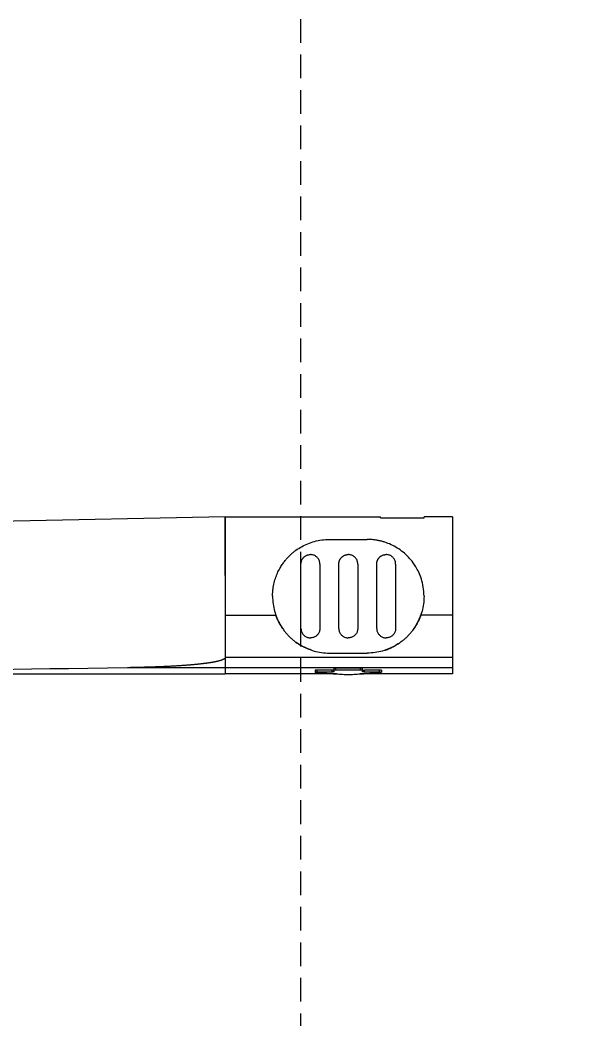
# Model space of a CAD drawing. Header units: inches. Extents: x 0 to 77285, y -118 to 40065.
# Drawn here: x 29459.8 to 29489.4, y 23270.9 to 23323.6 of the extents above; entities that cross this region are included whole.
import ezdxf

# ---------------------------------------------------------------- set-up
doc = ezdxf.new("R2010")
doc.units = ezdxf.units.IN
doc.header["$LTSCALE"] = 5
doc.header["$MEASUREMENT"] = 0
doc.linetypes.add('HIDDEN', pattern=[0.375, 0.25, -0.125])
doc.linetypes.add('PHANTOM', pattern=[2.5, 1.25, -0.25, 0.25, -0.25, 0.25, -0.25])
doc.layers.add('33', color=3, linetype='PHANTOM', lineweight=9)
doc.layers.add('55', color=5, linetype='Continuous')
doc.layers.add('77', color=40, linetype='HIDDEN')

# ---------------------------------------------------------------- blocks, each defined once
blk = doc.blocks.new('A$C9b97bfdd')
for p, q in [((-80.504, -4.361), (-80.504, 3.939)), ((-76.654, 3.839), (-75.854, 3.839)), ((-76.654, 3.839), (-76.654, 3.738)), ((-75.854, 3.839), (-75.854, 3.738)), ((-75.754, 3.825), (-75.754, 3.652)), ((-75.654, 3.737), (-74.354, 3.737)), ((-75.654, 3.737), (-75.654, 3.636)), ((-74.354, 3.737), (-74.354, 3.636)), ((-74.254, 3.825), (-74.254, 3.652)), ((-74.154, 3.839), (-73.354, 3.839)), ((-74.154, 3.839), (-74.154, 3.738)), ((-73.354, 3.839), (-73.354, 3.738)), ((-68.504, 0.839), (-68.504, 3.942)), ((-47.004, 3.942), (-68.504, 3.942)), ((-68.504, 3.609), (-80.504, 3.609)), ((-68.504, 3.612), (-63.336, 3.612)), ((-68.504, 3.064), (-80.504, 3.064)), ((-74.004, 2.839), (-76.004, 2.839)), ((-77.295, 2.547), (-77.296, 2.547)), ((-72.712, 2.547), (-72.713, 2.547)), ((-77.504, -1.861), (-77.504, 1.539)), ((-76.504, 1.539), (-76.504, -1.861)), ((-75.504, -1.861), (-75.504, 1.539)), ((-74.504, 1.539), (-74.504, -1.861)), ((-73.504, -1.861), (-73.504, 1.539)), ((-72.504, 1.539), (-72.504, -1.861)), ((-80.504, 0.839), (-78.833, 0.839)), ((-78.833, 0.839), (-78.833, 0.839)), ((-71.176, 0.839), (-71.176, 0.839)), ((-68.504, 0.839), (-71.176, 0.839)), ((-68.504, -4.361), (-68.504, 0.839)), ((-68.504, -1.262), (-68.504, -4.361)), ((-74.004, -3.161), (-76.004, -3.161)), ((-68.504, -4.361), (-47.004, -3.898)), ((-80.504, -4.361), (-79.004, -4.361)), ((-79.004, -4.293), (-79.004, -4.361)), ((-76.704, -4.293), (-76.704, -4.361)), ((-68.504, -4.361), (-76.704, -4.361))]:
    blk.add_line(p, q)
for points in [[(-80.504, 3.939), (-80.26, 3.939), (-80.017, 3.939), (-79.773, 3.939), (-79.529, 3.939), (-79.285, 3.939), (-79.041, 3.939), (-78.798, 3.939), (-78.554, 3.939), (-78.31, 3.939), (-78.066, 3.939), (-77.823, 3.939), (-77.579, 3.939), (-77.335, 3.939), (-77.091, 3.939), (-76.848, 3.939), (-76.604, 3.939), (-76.36, 3.939), (-76.116, 3.939), (-75.872, 3.939), (-75.629, 3.939)], [(-76.71, 3.862), (-76.713, 3.861), (-76.716, 3.861), (-76.719, 3.861), (-76.722, 3.86), (-76.725, 3.86), (-76.728, 3.86), (-76.731, 3.859), (-76.734, 3.859), (-76.737, 3.858), (-76.74, 3.858), (-76.742, 3.857), (-76.745, 3.857), (-76.747, 3.856), (-76.749, 3.855), (-76.75, 3.855), (-76.752, 3.854), (-76.753, 3.854), (-76.754, 3.853), (-76.754, 3.852), (-76.754, 3.851)], [(-76.75, 3.848), (-76.75, 3.848), (-76.751, 3.848), (-76.751, 3.848), (-76.751, 3.848), (-76.752, 3.849), (-76.752, 3.849), (-76.752, 3.849), (-76.753, 3.849), (-76.753, 3.849), (-76.753, 3.85), (-76.753, 3.85), (-76.754, 3.85), (-76.754, 3.85), (-76.754, 3.85), (-76.754, 3.85), (-76.754, 3.851), (-76.754, 3.851), (-76.754, 3.851), (-76.754, 3.851), (-76.754, 3.851)], [(-76.754, 3.751), (-76.754, 3.756), (-76.754, 3.761), (-76.754, 3.766), (-76.754, 3.771), (-76.754, 3.776), (-76.754, 3.781), (-76.754, 3.786), (-76.754, 3.791), (-76.754, 3.796), (-76.754, 3.801), (-76.754, 3.806), (-76.754, 3.811), (-76.754, 3.816), (-76.754, 3.821), (-76.754, 3.826), (-76.754, 3.831), (-76.754, 3.836), (-76.754, 3.841), (-76.754, 3.846), (-76.754, 3.851)], [(-76.75, 3.747), (-76.75, 3.748), (-76.751, 3.748), (-76.751, 3.748), (-76.751, 3.748), (-76.752, 3.748), (-76.752, 3.748), (-76.752, 3.748), (-76.752, 3.749), (-76.753, 3.749), (-76.753, 3.749), (-76.753, 3.749), (-76.753, 3.749), (-76.753, 3.749), (-76.754, 3.75), (-76.754, 3.75), (-76.754, 3.75), (-76.754, 3.75), (-76.754, 3.75), (-76.754, 3.75), (-76.754, 3.751), (-76.754, 3.751), (-76.754, 3.751), (-76.754, 3.751), (-76.754, 3.751), (-76.754, 3.751), (-76.754, 3.751), (-76.754, 3.751), (-76.754, 3.751), (-76.754, 3.751), (-76.754, 3.751), (-76.754, 3.751), (-76.754, 3.751), (-76.754, 3.751), (-76.754, 3.751), (-76.754, 3.751), (-76.754, 3.751), (-76.754, 3.751), (-76.754, 3.751), (-76.754, 3.751), (-76.754, 3.751)], [(-76.75, 3.848), (-76.748, 3.847), (-76.746, 3.846), (-76.743, 3.846), (-76.74, 3.845), (-76.737, 3.844), (-76.733, 3.844), (-76.729, 3.843), (-76.725, 3.842), (-76.72, 3.842), (-76.715, 3.841), (-76.71, 3.841), (-76.705, 3.84), (-76.699, 3.84), (-76.693, 3.84), (-76.687, 3.839), (-76.681, 3.839), (-76.675, 3.839), (-76.668, 3.839), (-76.661, 3.839), (-76.654, 3.839)], [(-76.75, 3.747), (-76.749, 3.747), (-76.748, 3.747), (-76.747, 3.746), (-76.746, 3.746), (-76.745, 3.746), (-76.744, 3.745), (-76.743, 3.745), (-76.741, 3.745), (-76.74, 3.745), (-76.739, 3.744), (-76.737, 3.744), (-76.736, 3.744), (-76.734, 3.743), (-76.732, 3.743), (-76.731, 3.743), (-76.729, 3.743), (-76.727, 3.742), (-76.725, 3.742), (-76.723, 3.742), (-76.721, 3.742), (-76.72, 3.741), (-76.718, 3.741), (-76.716, 3.741), (-76.714, 3.741), (-76.712, 3.741), (-76.71, 3.74), (-76.708, 3.74), (-76.706, 3.74), (-76.704, 3.74), (-76.702, 3.74), (-76.7, 3.74), (-76.698, 3.74), (-76.696, 3.739), (-76.694, 3.739), (-76.691, 3.739), (-76.689, 3.739), (-76.687, 3.739), (-76.685, 3.739), (-76.682, 3.739), (-76.68, 3.739), (-76.679, 3.739), (-76.678, 3.739), (-76.676, 3.739), (-76.675, 3.738), (-76.674, 3.738), (-76.672, 3.738), (-76.671, 3.738), (-76.67, 3.738), (-76.669, 3.738), (-76.667, 3.738), (-76.666, 3.738), (-76.665, 3.738), (-76.663, 3.738), (-76.662, 3.738), (-76.661, 3.738), (-76.659, 3.738), (-76.658, 3.738), (-76.657, 3.738), (-76.655, 3.738), (-76.654, 3.738)], [(-75.06, 3.97), (-75.142, 3.966), (-75.225, 3.962), (-75.308, 3.957), (-75.39, 3.953), (-75.473, 3.948), (-75.555, 3.943), (-75.638, 3.938), (-75.72, 3.933), (-75.803, 3.928), (-75.886, 3.922), (-75.968, 3.917), (-76.051, 3.911), (-76.133, 3.905), (-76.215, 3.9), (-76.298, 3.894), (-76.38, 3.887), (-76.463, 3.881), (-76.545, 3.875), (-76.627, 3.868), (-76.71, 3.862)], [(-76.654, 3.738), (-76.614, 3.738), (-76.574, 3.738), (-76.534, 3.738), (-76.494, 3.738), (-76.454, 3.738), (-76.414, 3.738), (-76.374, 3.738), (-76.334, 3.738), (-76.294, 3.738), (-76.254, 3.738), (-76.214, 3.738), (-76.174, 3.738), (-76.134, 3.738), (-76.094, 3.738), (-76.054, 3.738), (-76.014, 3.738), (-75.974, 3.738), (-75.934, 3.738), (-75.894, 3.738), (-75.854, 3.738)], [(-75.854, 3.839), (-75.846, 3.839), (-75.838, 3.838), (-75.83, 3.838), (-75.822, 3.838), (-75.815, 3.838), (-75.808, 3.837), (-75.801, 3.837), (-75.795, 3.836), (-75.789, 3.835), (-75.783, 3.835), (-75.778, 3.834), (-75.773, 3.833), (-75.769, 3.832), (-75.765, 3.831), (-75.762, 3.831), (-75.759, 3.83), (-75.757, 3.829), (-75.755, 3.828), (-75.754, 3.827), (-75.754, 3.825)], [(-75.754, 3.725), (-75.754, 3.725), (-75.754, 3.726), (-75.754, 3.726), (-75.755, 3.726), (-75.755, 3.727), (-75.756, 3.727), (-75.756, 3.728), (-75.757, 3.728), (-75.757, 3.728), (-75.758, 3.729), (-75.759, 3.729), (-75.76, 3.729), (-75.76, 3.73), (-75.761, 3.73), (-75.762, 3.73), (-75.764, 3.731), (-75.765, 3.731), (-75.766, 3.731), (-75.767, 3.732), (-75.769, 3.732), (-75.77, 3.732), (-75.771, 3.732), (-75.773, 3.733), (-75.774, 3.733), (-75.776, 3.733), (-75.777, 3.733), (-75.779, 3.734), (-75.78, 3.734), (-75.782, 3.734), (-75.784, 3.734), (-75.785, 3.735), (-75.787, 3.735), (-75.789, 3.735), (-75.791, 3.735), (-75.793, 3.735), (-75.794, 3.736), (-75.796, 3.736), (-75.798, 3.736), (-75.8, 3.736), (-75.802, 3.736), (-75.805, 3.737), (-75.807, 3.737), (-75.809, 3.737), (-75.812, 3.737), (-75.814, 3.737), (-75.817, 3.737), (-75.819, 3.737), (-75.822, 3.738), (-75.825, 3.738), (-75.827, 3.738), (-75.83, 3.738), (-75.833, 3.738), (-75.835, 3.738), (-75.838, 3.738), (-75.841, 3.738), (-75.843, 3.738), (-75.846, 3.738), (-75.849, 3.738), (-75.851, 3.738), (-75.854, 3.738)], [(-75.754, 3.753), (-75.754, 3.752), (-75.753, 3.751), (-75.751, 3.749), (-75.749, 3.748), (-75.746, 3.747), (-75.743, 3.746), (-75.739, 3.745), (-75.735, 3.744), (-75.73, 3.743), (-75.725, 3.742), (-75.719, 3.741), (-75.713, 3.74), (-75.707, 3.74), (-75.7, 3.739), (-75.693, 3.739), (-75.686, 3.738), (-75.678, 3.738), (-75.671, 3.738), (-75.662, 3.737), (-75.654, 3.737)], [(-74.949, 3.97), (-74.953, 3.97), (-74.958, 3.971), (-74.964, 3.971), (-74.969, 3.971), (-74.975, 3.971), (-74.98, 3.971), (-74.986, 3.971), (-74.992, 3.971), (-74.998, 3.971), (-75.004, 3.972), (-75.01, 3.971), (-75.016, 3.971), (-75.022, 3.971), (-75.028, 3.971), (-75.034, 3.971), (-75.039, 3.971), (-75.045, 3.971), (-75.05, 3.971), (-75.055, 3.97), (-75.06, 3.97)], [(-73.299, 3.862), (-73.381, 3.868), (-73.463, 3.875), (-73.546, 3.881), (-73.628, 3.887), (-73.71, 3.894), (-73.793, 3.9), (-73.875, 3.905), (-73.958, 3.911), (-74.04, 3.917), (-74.123, 3.922), (-74.205, 3.928), (-74.288, 3.933), (-74.37, 3.938), (-74.453, 3.943), (-74.535, 3.948), (-74.618, 3.953), (-74.701, 3.957), (-74.783, 3.962), (-74.866, 3.966), (-74.949, 3.97)], [(-74.379, 3.939), (-74.086, 3.939), (-73.792, 3.939), (-73.498, 3.939), (-73.204, 3.939), (-72.911, 3.939), (-72.617, 3.939), (-72.323, 3.939), (-72.029, 3.939), (-71.736, 3.939), (-71.442, 3.939), (-71.148, 3.939), (-70.854, 3.939), (-70.56, 3.939), (-70.267, 3.939), (-69.973, 3.939), (-69.679, 3.939), (-69.385, 3.939), (-69.092, 3.939), (-68.798, 3.939), (-68.504, 3.939)], [(-74.354, 3.737), (-74.346, 3.737), (-74.338, 3.738), (-74.33, 3.738), (-74.323, 3.738), (-74.316, 3.739), (-74.309, 3.739), (-74.302, 3.74), (-74.295, 3.74), (-74.289, 3.741), (-74.284, 3.742), (-74.278, 3.743), (-74.274, 3.744), (-74.269, 3.745), (-74.265, 3.746), (-74.262, 3.747), (-74.259, 3.748), (-74.257, 3.749), (-74.255, 3.751), (-74.254, 3.752), (-74.254, 3.753)], [(-74.254, 3.825), (-74.254, 3.827), (-74.253, 3.828), (-74.251, 3.829), (-74.249, 3.83), (-74.246, 3.831), (-74.243, 3.832), (-74.239, 3.832), (-74.235, 3.833), (-74.23, 3.834), (-74.225, 3.835), (-74.219, 3.836), (-74.213, 3.836), (-74.206, 3.837), (-74.2, 3.837), (-74.193, 3.838), (-74.185, 3.838), (-74.178, 3.838), (-74.17, 3.838), (-74.162, 3.839), (-74.154, 3.839)], [(-74.254, 3.725), (-74.254, 3.725), (-74.254, 3.726), (-74.254, 3.726), (-74.254, 3.726), (-74.253, 3.727), (-74.253, 3.727), (-74.252, 3.728), (-74.252, 3.728), (-74.251, 3.728), (-74.25, 3.729), (-74.25, 3.729), (-74.249, 3.729), (-74.248, 3.73), (-74.247, 3.73), (-74.246, 3.73), (-74.245, 3.731), (-74.244, 3.731), (-74.242, 3.731), (-74.241, 3.732), (-74.24, 3.732), (-74.239, 3.732), (-74.237, 3.732), (-74.236, 3.733), (-74.235, 3.733), (-74.233, 3.733), (-74.232, 3.733), (-74.23, 3.734), (-74.228, 3.734), (-74.227, 3.734), (-74.225, 3.734), (-74.223, 3.735), (-74.222, 3.735), (-74.22, 3.735), (-74.218, 3.735), (-74.216, 3.735), (-74.214, 3.736), (-74.212, 3.736), (-74.21, 3.736), (-74.208, 3.736), (-74.206, 3.736), (-74.204, 3.737), (-74.202, 3.737), (-74.199, 3.737), (-74.197, 3.737), (-74.194, 3.737), (-74.192, 3.737), (-74.189, 3.737), (-74.187, 3.738), (-74.184, 3.738), (-74.181, 3.738), (-74.179, 3.738), (-74.176, 3.738), (-74.173, 3.738), (-74.17, 3.738), (-74.168, 3.738), (-74.165, 3.738), (-74.162, 3.738), (-74.16, 3.738), (-74.157, 3.738), (-74.154, 3.738)], [(-74.154, 3.738), (-74.114, 3.738), (-74.074, 3.738), (-74.034, 3.738), (-73.994, 3.738), (-73.954, 3.738), (-73.914, 3.738), (-73.874, 3.738), (-73.834, 3.738), (-73.794, 3.738), (-73.754, 3.738), (-73.714, 3.738), (-73.674, 3.738), (-73.634, 3.738), (-73.594, 3.738), (-73.554, 3.738), (-73.514, 3.738), (-73.474, 3.738), (-73.434, 3.738), (-73.394, 3.738), (-73.354, 3.738)], [(-73.354, 3.839), (-73.347, 3.839), (-73.34, 3.839), (-73.334, 3.839), (-73.327, 3.839), (-73.321, 3.839), (-73.315, 3.84), (-73.309, 3.84), (-73.304, 3.84), (-73.298, 3.841), (-73.293, 3.841), (-73.288, 3.842), (-73.284, 3.842), (-73.279, 3.843), (-73.275, 3.844), (-73.272, 3.844), (-73.268, 3.845), (-73.265, 3.846), (-73.263, 3.846), (-73.26, 3.847), (-73.258, 3.848)], [(-73.354, 3.738), (-73.351, 3.738), (-73.349, 3.738), (-73.346, 3.738), (-73.343, 3.738), (-73.341, 3.738), (-73.338, 3.738), (-73.335, 3.738), (-73.333, 3.739), (-73.33, 3.739), (-73.327, 3.739), (-73.325, 3.739), (-73.322, 3.739), (-73.32, 3.739), (-73.317, 3.739), (-73.315, 3.739), (-73.312, 3.739), (-73.31, 3.74), (-73.307, 3.74), (-73.305, 3.74), (-73.303, 3.74), (-73.301, 3.74), (-73.299, 3.74), (-73.297, 3.741), (-73.295, 3.741), (-73.293, 3.741), (-73.291, 3.741), (-73.289, 3.741), (-73.287, 3.742), (-73.286, 3.742), (-73.284, 3.742), (-73.282, 3.742), (-73.281, 3.742), (-73.279, 3.743), (-73.278, 3.743), (-73.276, 3.743), (-73.275, 3.743), (-73.273, 3.744), (-73.272, 3.744), (-73.27, 3.744), (-73.269, 3.744), (-73.268, 3.745), (-73.268, 3.745), (-73.267, 3.745), (-73.267, 3.745), (-73.266, 3.745), (-73.265, 3.745), (-73.265, 3.745), (-73.264, 3.746), (-73.264, 3.746), (-73.263, 3.746), (-73.262, 3.746), (-73.262, 3.746), (-73.261, 3.746), (-73.261, 3.746), (-73.261, 3.747), (-73.26, 3.747), (-73.26, 3.747), (-73.259, 3.747), (-73.259, 3.747), (-73.258, 3.747)], [(-73.299, 3.862), (-73.296, 3.861), (-73.292, 3.861), (-73.289, 3.861), (-73.286, 3.86), (-73.283, 3.86), (-73.28, 3.86), (-73.277, 3.859), (-73.274, 3.859), (-73.271, 3.858), (-73.269, 3.858), (-73.266, 3.857), (-73.264, 3.857), (-73.262, 3.856), (-73.26, 3.855), (-73.258, 3.855), (-73.257, 3.854), (-73.255, 3.854), (-73.255, 3.853), (-73.254, 3.852), (-73.254, 3.851)], [(-73.258, 3.848), (-73.258, 3.848), (-73.258, 3.848), (-73.257, 3.848), (-73.257, 3.848), (-73.256, 3.849), (-73.256, 3.849), (-73.256, 3.849), (-73.256, 3.849), (-73.255, 3.849), (-73.255, 3.85), (-73.255, 3.85), (-73.255, 3.85), (-73.254, 3.85), (-73.254, 3.85), (-73.254, 3.85), (-73.254, 3.851), (-73.254, 3.851), (-73.254, 3.851), (-73.254, 3.851), (-73.254, 3.851)], [(-73.258, 3.747), (-73.258, 3.748), (-73.258, 3.748), (-73.257, 3.748), (-73.257, 3.748), (-73.257, 3.748), (-73.256, 3.748), (-73.256, 3.749), (-73.256, 3.749), (-73.255, 3.749), (-73.255, 3.749), (-73.255, 3.749), (-73.255, 3.75), (-73.255, 3.75), (-73.255, 3.75), (-73.254, 3.75), (-73.254, 3.75), (-73.254, 3.751), (-73.254, 3.751), (-73.254, 3.751), (-73.254, 3.751)], [(-73.254, 3.751), (-73.254, 3.756), (-73.254, 3.761), (-73.254, 3.766), (-73.254, 3.771), (-73.254, 3.776), (-73.254, 3.781), (-73.254, 3.786), (-73.254, 3.791), (-73.254, 3.796), (-73.254, 3.801), (-73.254, 3.806), (-73.254, 3.811), (-73.254, 3.816), (-73.254, 3.821), (-73.254, 3.826), (-73.254, 3.831), (-73.254, 3.836), (-73.254, 3.841), (-73.254, 3.846), (-73.254, 3.851)], [(-63.336, 3.612), (-62.278, 3.63), (-61.243, 3.647), (-60.23, 3.663), (-59.241, 3.68), (-58.275, 3.696), (-57.334, 3.711), (-56.418, 3.726), (-55.527, 3.741), (-54.662, 3.755), (-53.823, 3.768), (-53.011, 3.781), (-52.227, 3.794), (-51.47, 3.806), (-50.743, 3.818), (-50.044, 3.829), (-49.375, 3.84), (-48.736, 3.85), (-48.127, 3.86), (-47.55, 3.869), (-47.004, 3.878)], [(-75.754, 3.652), (-75.754, 3.652), (-75.754, 3.651), (-75.754, 3.651), (-75.754, 3.65), (-75.753, 3.65), (-75.753, 3.65), (-75.752, 3.649), (-75.752, 3.649), (-75.751, 3.648), (-75.75, 3.648), (-75.75, 3.648), (-75.749, 3.647), (-75.748, 3.647), (-75.747, 3.646), (-75.746, 3.646), (-75.745, 3.646), (-75.744, 3.645), (-75.743, 3.645), (-75.741, 3.644), (-75.74, 3.644), (-75.739, 3.644), (-75.737, 3.643), (-75.736, 3.643), (-75.735, 3.643), (-75.733, 3.642), (-75.732, 3.642), (-75.73, 3.642), (-75.729, 3.642), (-75.727, 3.641), (-75.725, 3.641), (-75.724, 3.641), (-75.722, 3.64), (-75.72, 3.64), (-75.718, 3.64), (-75.716, 3.64), (-75.714, 3.64), (-75.713, 3.639), (-75.711, 3.639), (-75.709, 3.639), (-75.707, 3.639), (-75.704, 3.638), (-75.702, 3.638), (-75.699, 3.638), (-75.697, 3.638), (-75.694, 3.638), (-75.692, 3.637), (-75.689, 3.637), (-75.687, 3.637), (-75.684, 3.637), (-75.681, 3.637), (-75.679, 3.637), (-75.676, 3.637), (-75.673, 3.637), (-75.671, 3.636), (-75.668, 3.636), (-75.665, 3.636), (-75.662, 3.636), (-75.66, 3.636), (-75.657, 3.636), (-75.654, 3.636)], [(-75.654, 3.636), (-75.589, 3.636), (-75.524, 3.636), (-75.459, 3.636), (-75.394, 3.636), (-75.329, 3.636), (-75.264, 3.636), (-75.199, 3.636), (-75.134, 3.636), (-75.069, 3.636), (-75.004, 3.636), (-74.939, 3.636), (-74.874, 3.636), (-74.809, 3.636), (-74.744, 3.636), (-74.679, 3.636), (-74.614, 3.636), (-74.549, 3.636), (-74.484, 3.636), (-74.419, 3.636), (-74.354, 3.636)], [(-74.354, 3.636), (-74.351, 3.636), (-74.349, 3.636), (-74.346, 3.636), (-74.343, 3.636), (-74.341, 3.636), (-74.338, 3.636), (-74.335, 3.637), (-74.333, 3.637), (-74.33, 3.637), (-74.327, 3.637), (-74.325, 3.637), (-74.322, 3.637), (-74.319, 3.637), (-74.317, 3.637), (-74.314, 3.638), (-74.312, 3.638), (-74.309, 3.638), (-74.307, 3.638), (-74.305, 3.638), (-74.302, 3.639), (-74.3, 3.639), (-74.298, 3.639), (-74.296, 3.639), (-74.294, 3.639), (-74.293, 3.64), (-74.291, 3.64), (-74.289, 3.64), (-74.287, 3.64), (-74.285, 3.641), (-74.284, 3.641), (-74.282, 3.641), (-74.28, 3.641), (-74.279, 3.642), (-74.277, 3.642), (-74.276, 3.642), (-74.274, 3.643), (-74.273, 3.643), (-74.271, 3.643), (-74.27, 3.644), (-74.269, 3.644), (-74.267, 3.644), (-74.266, 3.645), (-74.265, 3.645), (-74.264, 3.645), (-74.263, 3.646), (-74.261, 3.646), (-74.26, 3.647), (-74.26, 3.647), (-74.259, 3.647), (-74.258, 3.648), (-74.257, 3.648), (-74.257, 3.649), (-74.256, 3.649), (-74.256, 3.65), (-74.255, 3.65), (-74.255, 3.65), (-74.254, 3.651), (-74.254, 3.651), (-74.254, 3.652), (-74.254, 3.652)], [(-68.504, 3.108), (-68.501, 3.111), (-68.499, 3.114), (-68.496, 3.117), (-68.493, 3.12), (-68.49, 3.123), (-68.486, 3.125), (-68.483, 3.128), (-68.48, 3.131), (-68.477, 3.133), (-68.473, 3.136), (-68.47, 3.138), (-68.466, 3.14), (-68.463, 3.143), (-68.46, 3.145), (-68.456, 3.147), (-68.452, 3.15), (-68.449, 3.152), (-68.445, 3.154), (-68.442, 3.156), (-68.438, 3.158), (-68.434, 3.16), (-68.43, 3.162), (-68.426, 3.164), (-68.423, 3.166), (-68.419, 3.168), (-68.415, 3.17), (-68.411, 3.172), (-68.407, 3.174), (-68.403, 3.176), (-68.399, 3.178), (-68.395, 3.18), (-68.391, 3.182), (-68.387, 3.184), (-68.383, 3.185), (-68.379, 3.187), (-68.375, 3.189), (-68.37, 3.191), (-68.366, 3.192), (-68.362, 3.194), (-68.358, 3.196), (-68.354, 3.197), (-68.35, 3.199), (-68.346, 3.2), (-68.342, 3.202), (-68.338, 3.204), (-68.334, 3.205), (-68.329, 3.207), (-68.325, 3.208), (-68.321, 3.21), (-68.317, 3.211), (-68.313, 3.213), (-68.309, 3.214), (-68.305, 3.216), (-68.3, 3.217), (-68.296, 3.218), (-68.292, 3.22), (-68.288, 3.221), (-68.284, 3.223), (-68.28, 3.224), (-68.275, 3.225), (-68.271, 3.227), (-68.267, 3.228), (-68.263, 3.229), (-68.259, 3.231), (-68.255, 3.232), (-68.251, 3.233), (-68.247, 3.234), (-68.242, 3.236), (-68.238, 3.237), (-68.234, 3.238), (-68.23, 3.239), (-68.226, 3.241), (-68.222, 3.242), (-68.217, 3.243), (-68.213, 3.244), (-68.209, 3.245), (-68.205, 3.247), (-68.201, 3.248), (-68.197, 3.249), (-68.192, 3.25), (-68.171, 3.256), (-68.15, 3.261), (-68.129, 3.267), (-68.107, 3.272), (-68.086, 3.277), (-68.065, 3.282), (-68.043, 3.287), (-68.021, 3.292), (-68, 3.296), (-67.978, 3.301), (-67.957, 3.305), (-67.935, 3.309), (-67.913, 3.314), (-67.892, 3.318), (-67.87, 3.322), (-67.848, 3.326), (-67.826, 3.329), (-67.804, 3.333), (-67.783, 3.337), (-67.761, 3.341), (-67.739, 3.344), (-67.717, 3.348), (-67.695, 3.351), (-67.673, 3.355), (-67.651, 3.358), (-67.629, 3.361), (-67.607, 3.364), (-67.585, 3.368), (-67.563, 3.371), (-67.541, 3.374), (-67.519, 3.377), (-67.497, 3.38), (-67.475, 3.383), (-67.453, 3.386), (-67.43, 3.389), (-67.408, 3.392), (-67.386, 3.394), (-67.364, 3.397), (-67.342, 3.4), (-67.32, 3.403), (-67.298, 3.405), (-67.276, 3.408), (-67.253, 3.41), (-67.231, 3.413), (-67.209, 3.415), (-67.187, 3.418), (-67.165, 3.42), (-67.142, 3.423), (-67.12, 3.425), (-67.098, 3.428), (-67.076, 3.43), (-67.054, 3.432), (-67.031, 3.434), (-67.009, 3.437), (-66.987, 3.439), (-66.965, 3.441), (-66.943, 3.443), (-66.92, 3.445), (-66.898, 3.447), (-66.876, 3.45), (-66.854, 3.452), (-66.831, 3.454), (-66.809, 3.456), (-66.787, 3.458), (-66.765, 3.46), (-66.742, 3.462), (-66.72, 3.464), (-66.698, 3.466), (-66.675, 3.467), (-66.653, 3.469), (-66.631, 3.471), (-66.609, 3.473), (-66.586, 3.475), (-66.564, 3.477), (-66.542, 3.478), (-66.519, 3.48), (-66.497, 3.482), (-66.475, 3.484), (-66.452, 3.485), (-66.43, 3.487), (-66.386, 3.49), (-66.341, 3.494), (-66.296, 3.497), (-66.252, 3.5), (-66.207, 3.503), (-66.162, 3.506), (-66.118, 3.509), (-66.073, 3.512), (-66.028, 3.515), (-65.984, 3.517), (-65.939, 3.52), (-65.894, 3.523), (-65.85, 3.525), (-65.805, 3.528), (-65.76, 3.531), (-65.715, 3.533), (-65.671, 3.535), (-65.626, 3.538), (-65.581, 3.54), (-65.537, 3.542), (-65.492, 3.545), (-65.447, 3.547), (-65.402, 3.549), (-65.358, 3.551), (-65.313, 3.553), (-65.268, 3.555), (-65.223, 3.557), (-65.178, 3.559), (-65.134, 3.561), (-65.089, 3.563), (-65.044, 3.565), (-64.999, 3.567), (-64.955, 3.568), (-64.91, 3.57), (-64.865, 3.572), (-64.82, 3.574), (-64.775, 3.575), (-64.73, 3.577), (-64.686, 3.578), (-64.641, 3.58), (-64.596, 3.581), (-64.551, 3.583), (-64.506, 3.584), (-64.462, 3.586), (-64.417, 3.587), (-64.372, 3.588), (-64.327, 3.59), (-64.282, 3.591), (-64.237, 3.592), (-64.193, 3.594), (-64.148, 3.595), (-64.103, 3.596), (-64.058, 3.597), (-64.013, 3.598), (-63.968, 3.599), (-63.923, 3.6), (-63.879, 3.601), (-63.834, 3.602), (-63.789, 3.603), (-63.744, 3.604), (-63.724, 3.605), (-63.703, 3.605), (-63.683, 3.606), (-63.662, 3.606), (-63.642, 3.607), (-63.622, 3.607), (-63.601, 3.607), (-63.581, 3.608), (-63.56, 3.608), (-63.54, 3.609), (-63.52, 3.609), (-63.499, 3.609), (-63.479, 3.61), (-63.458, 3.61), (-63.438, 3.61), (-63.418, 3.611), (-63.397, 3.611), (-63.377, 3.611), (-63.356, 3.612), (-63.336, 3.612)], [(-79.004, -0.161), (-79.002, -0.058), (-78.997, 0.044), (-78.989, 0.144), (-78.977, 0.243), (-78.962, 0.341), (-78.944, 0.437), (-78.923, 0.532), (-78.899, 0.625), (-78.873, 0.717), (-78.844, 0.806), (-78.812, 0.894), (-78.778, 0.981), (-78.742, 1.065), (-78.703, 1.148), (-78.663, 1.229), (-78.62, 1.307), (-78.575, 1.384), (-78.529, 1.459), (-78.481, 1.532), (-78.431, 1.602), (-78.403, 1.64), (-78.374, 1.678), (-78.345, 1.716), (-78.315, 1.752), (-78.284, 1.789), (-78.253, 1.824), (-78.222, 1.859), (-78.19, 1.894), (-78.157, 1.928), (-78.124, 1.962), (-78.09, 1.995), (-78.056, 2.027), (-78.022, 2.059), (-77.987, 2.09), (-77.951, 2.121), (-77.915, 2.151), (-77.879, 2.181), (-77.842, 2.21), (-77.805, 2.238), (-77.767, 2.266), (-77.7, 2.314), (-77.63, 2.36), (-77.558, 2.405), (-77.483, 2.449), (-77.406, 2.491), (-77.327, 2.531), (-77.245, 2.57), (-77.162, 2.606), (-77.076, 2.641), (-76.988, 2.673), (-76.898, 2.703), (-76.806, 2.73), (-76.713, 2.754), (-76.617, 2.776), (-76.519, 2.794), (-76.42, 2.81), (-76.318, 2.822), (-76.215, 2.831), (-76.111, 2.837), (-76.004, 2.839)], [(-76.944, 2.688), (-76.953, 2.685), (-76.962, 2.682), (-76.971, 2.679), (-76.98, 2.676), (-76.989, 2.673), (-76.998, 2.67), (-77.007, 2.666), (-77.015, 2.663), (-77.024, 2.66), (-77.033, 2.657), (-77.042, 2.654), (-77.051, 2.65), (-77.06, 2.647), (-77.069, 2.644), (-77.077, 2.64), (-77.086, 2.637), (-77.095, 2.634), (-77.104, 2.63), (-77.112, 2.627), (-77.121, 2.623), (-77.151, 2.611), (-77.18, 2.599), (-77.209, 2.586), (-77.238, 2.573), (-77.267, 2.56), (-77.296, 2.546), (-77.325, 2.532), (-77.354, 2.518), (-77.382, 2.504), (-77.41, 2.489), (-77.438, 2.474), (-77.466, 2.458), (-77.494, 2.443), (-77.521, 2.427), (-77.549, 2.411), (-77.576, 2.394), (-77.603, 2.377), (-77.63, 2.36), (-77.656, 2.343), (-77.683, 2.325), (-77.686, 2.323), (-77.689, 2.321), (-77.692, 2.319), (-77.696, 2.317), (-77.699, 2.314), (-77.702, 2.312), (-77.705, 2.31), (-77.708, 2.308), (-77.711, 2.306), (-77.714, 2.304), (-77.718, 2.301), (-77.721, 2.299), (-77.724, 2.297), (-77.727, 2.295), (-77.73, 2.293), (-77.733, 2.29), (-77.736, 2.288), (-77.739, 2.286), (-77.743, 2.284), (-77.746, 2.282)], [(-71.004, -0.161), (-71.006, -0.058), (-71.011, 0.044), (-71.02, 0.144), (-71.031, 0.243), (-71.046, 0.341), (-71.064, 0.437), (-71.085, 0.532), (-71.109, 0.625), (-71.135, 0.717), (-71.164, 0.806), (-71.196, 0.894), (-71.23, 0.981), (-71.266, 1.065), (-71.305, 1.148), (-71.346, 1.229), (-71.388, 1.307), (-71.433, 1.384), (-71.479, 1.459), (-71.527, 1.532), (-71.577, 1.602), (-71.605, 1.64), (-71.634, 1.678), (-71.664, 1.716), (-71.694, 1.752), (-71.724, 1.789), (-71.755, 1.824), (-71.787, 1.859), (-71.819, 1.894), (-71.851, 1.928), (-71.884, 1.962), (-71.918, 1.995), (-71.952, 2.027), (-71.986, 2.059), (-72.021, 2.09), (-72.057, 2.121), (-72.093, 2.151), (-72.129, 2.181), (-72.166, 2.21), (-72.203, 2.238), (-72.241, 2.266), (-72.308, 2.314), (-72.378, 2.36), (-72.451, 2.405), (-72.525, 2.449), (-72.602, 2.491), (-72.681, 2.531), (-72.763, 2.57), (-72.847, 2.606), (-72.932, 2.641), (-73.02, 2.673), (-73.11, 2.703), (-73.202, 2.73), (-73.296, 2.754), (-73.391, 2.776), (-73.489, 2.794), (-73.589, 2.81), (-73.69, 2.822), (-73.793, 2.831), (-73.898, 2.837), (-74.004, 2.839)], [(-73.068, 2.689), (-73.063, 2.687), (-73.057, 2.685), (-73.051, 2.683), (-73.045, 2.681), (-73.04, 2.68), (-73.034, 2.678), (-73.028, 2.676), (-73.022, 2.674), (-73.017, 2.672), (-73.011, 2.67), (-73.005, 2.668), (-73, 2.666), (-72.994, 2.664), (-72.988, 2.662), (-72.982, 2.659), (-72.977, 2.657), (-72.971, 2.655), (-72.965, 2.653), (-72.96, 2.651), (-72.954, 2.649), (-72.934, 2.642), (-72.915, 2.634), (-72.895, 2.626), (-72.875, 2.618), (-72.856, 2.61), (-72.836, 2.602), (-72.817, 2.594), (-72.797, 2.585), (-72.778, 2.577), (-72.759, 2.568), (-72.739, 2.559), (-72.72, 2.55), (-72.701, 2.541), (-72.682, 2.532), (-72.663, 2.523), (-72.644, 2.513), (-72.626, 2.503), (-72.607, 2.494), (-72.588, 2.484), (-72.57, 2.474), (-72.554, 2.465), (-72.537, 2.456), (-72.521, 2.447), (-72.505, 2.438), (-72.489, 2.428), (-72.473, 2.419), (-72.457, 2.409), (-72.442, 2.4), (-72.426, 2.39), (-72.41, 2.38), (-72.394, 2.37), (-72.379, 2.36), (-72.363, 2.35), (-72.348, 2.34), (-72.333, 2.33), (-72.317, 2.32), (-72.302, 2.309), (-72.287, 2.299), (-72.272, 2.288), (-72.257, 2.277)], [(-77.504, 1.539), (-77.502, 1.58), (-77.498, 1.62), (-77.49, 1.659), (-77.479, 1.696), (-77.465, 1.733), (-77.449, 1.768), (-77.429, 1.802), (-77.408, 1.834), (-77.384, 1.864), (-77.358, 1.892), (-77.33, 1.918), (-77.3, 1.942), (-77.268, 1.964), (-77.234, 1.983), (-77.199, 1.999), (-77.163, 2.013), (-77.125, 2.024), (-77.086, 2.032), (-77.045, 2.037), (-77.004, 2.039)], [(-76.504, 1.539), (-76.506, 1.581), (-76.511, 1.621), (-76.519, 1.661), (-76.53, 1.699), (-76.544, 1.736), (-76.561, 1.771), (-76.581, 1.805), (-76.602, 1.837), (-76.627, 1.867), (-76.653, 1.894), (-76.681, 1.92), (-76.712, 1.944), (-76.744, 1.965), (-76.777, 1.984), (-76.812, 2), (-76.849, 2.014), (-76.886, 2.025), (-76.925, 2.032), (-76.964, 2.037), (-77.004, 2.039)], [(-75.504, 1.539), (-75.502, 1.58), (-75.498, 1.62), (-75.49, 1.659), (-75.479, 1.696), (-75.465, 1.733), (-75.449, 1.768), (-75.429, 1.802), (-75.408, 1.834), (-75.384, 1.864), (-75.358, 1.892), (-75.33, 1.918), (-75.3, 1.942), (-75.268, 1.964), (-75.234, 1.983), (-75.199, 1.999), (-75.163, 2.013), (-75.125, 2.024), (-75.086, 2.032), (-75.045, 2.037), (-75.004, 2.039)], [(-74.504, 1.539), (-74.506, 1.581), (-74.511, 1.621), (-74.519, 1.661), (-74.53, 1.699), (-74.544, 1.736), (-74.561, 1.771), (-74.581, 1.805), (-74.602, 1.837), (-74.627, 1.867), (-74.653, 1.894), (-74.681, 1.92), (-74.712, 1.944), (-74.744, 1.965), (-74.777, 1.984), (-74.812, 2), (-74.849, 2.014), (-74.886, 2.025), (-74.925, 2.032), (-74.964, 2.037), (-75.004, 2.039)], [(-73.504, 1.539), (-73.502, 1.58), (-73.498, 1.62), (-73.49, 1.659), (-73.479, 1.696), (-73.465, 1.733), (-73.449, 1.768), (-73.429, 1.802), (-73.408, 1.834), (-73.384, 1.864), (-73.358, 1.892), (-73.33, 1.918), (-73.3, 1.942), (-73.268, 1.964), (-73.234, 1.983), (-73.199, 1.999), (-73.163, 2.013), (-73.125, 2.024), (-73.086, 2.032), (-73.045, 2.037), (-73.004, 2.039)], [(-72.504, 1.539), (-72.506, 1.581), (-72.511, 1.621), (-72.519, 1.661), (-72.53, 1.699), (-72.544, 1.736), (-72.561, 1.771), (-72.581, 1.805), (-72.602, 1.837), (-72.627, 1.867), (-72.653, 1.894), (-72.681, 1.92), (-72.712, 1.944), (-72.744, 1.965), (-72.777, 1.984), (-72.812, 2), (-72.849, 2.014), (-72.886, 2.025), (-72.925, 2.032), (-72.964, 2.037), (-73.004, 2.039)], [(-78.468, 1.551), (-78.472, 1.544), (-78.477, 1.538), (-78.481, 1.531), (-78.486, 1.524), (-78.491, 1.517), (-78.495, 1.511), (-78.5, 1.504), (-78.504, 1.497), (-78.509, 1.49), (-78.513, 1.483), (-78.518, 1.477), (-78.522, 1.47), (-78.527, 1.463), (-78.531, 1.456), (-78.535, 1.449), (-78.54, 1.442), (-78.544, 1.435), (-78.548, 1.428), (-78.553, 1.421), (-78.557, 1.415), (-78.563, 1.405), (-78.568, 1.396), (-78.574, 1.387), (-78.579, 1.378), (-78.585, 1.369), (-78.59, 1.36), (-78.595, 1.351), (-78.601, 1.342), (-78.606, 1.332), (-78.611, 1.323), (-78.616, 1.314), (-78.622, 1.305), (-78.627, 1.295), (-78.632, 1.286), (-78.637, 1.277), (-78.642, 1.267), (-78.647, 1.258), (-78.652, 1.248), (-78.657, 1.239), (-78.662, 1.23), (-78.672, 1.211), (-78.682, 1.192), (-78.691, 1.173), (-78.701, 1.154), (-78.71, 1.134), (-78.719, 1.115), (-78.728, 1.096), (-78.737, 1.076), (-78.746, 1.057), (-78.754, 1.037), (-78.763, 1.018), (-78.771, 0.998), (-78.779, 0.978), (-78.787, 0.959), (-78.795, 0.939), (-78.803, 0.919), (-78.811, 0.899), (-78.818, 0.879), (-78.825, 0.859), (-78.833, 0.839)], [(-71.55, 1.564), (-71.547, 1.559), (-71.544, 1.555), (-71.541, 1.551), (-71.538, 1.547), (-71.535, 1.542), (-71.532, 1.538), (-71.529, 1.534), (-71.526, 1.53), (-71.523, 1.525), (-71.52, 1.521), (-71.517, 1.517), (-71.514, 1.513), (-71.512, 1.508), (-71.509, 1.504), (-71.506, 1.5), (-71.503, 1.495), (-71.5, 1.491), (-71.497, 1.487), (-71.494, 1.482), (-71.492, 1.478), (-71.48, 1.46), (-71.469, 1.442), (-71.457, 1.424), (-71.446, 1.406), (-71.435, 1.388), (-71.424, 1.369), (-71.413, 1.351), (-71.402, 1.332), (-71.392, 1.314), (-71.381, 1.295), (-71.371, 1.276), (-71.361, 1.257), (-71.351, 1.238), (-71.341, 1.219), (-71.331, 1.2), (-71.321, 1.181), (-71.312, 1.162), (-71.302, 1.142), (-71.293, 1.123), (-71.284, 1.104), (-71.278, 1.091), (-71.272, 1.078), (-71.266, 1.065), (-71.26, 1.052), (-71.254, 1.038), (-71.249, 1.025), (-71.243, 1.012), (-71.238, 0.999), (-71.232, 0.986), (-71.227, 0.973), (-71.221, 0.959), (-71.216, 0.946), (-71.211, 0.933), (-71.205, 0.919), (-71.2, 0.906), (-71.195, 0.893), (-71.19, 0.879), (-71.185, 0.866), (-71.18, 0.852), (-71.176, 0.839)], [(-78.857, 0.766), (-78.857, 0.766), (-78.857, 0.766), (-78.857, 0.767), (-78.857, 0.767), (-78.857, 0.767), (-78.857, 0.768), (-78.857, 0.768), (-78.857, 0.768), (-78.856, 0.768), (-78.856, 0.769), (-78.856, 0.769), (-78.856, 0.769), (-78.856, 0.769), (-78.856, 0.77), (-78.856, 0.77), (-78.856, 0.77), (-78.856, 0.77), (-78.856, 0.771), (-78.856, 0.771), (-78.856, 0.771), (-78.854, 0.775), (-78.853, 0.778), (-78.852, 0.781), (-78.851, 0.785), (-78.85, 0.788), (-78.849, 0.792), (-78.848, 0.795), (-78.847, 0.798), (-78.845, 0.802), (-78.844, 0.805), (-78.843, 0.808), (-78.842, 0.812), (-78.841, 0.815), (-78.84, 0.819), (-78.838, 0.822), (-78.837, 0.825), (-78.836, 0.829), (-78.835, 0.832), (-78.834, 0.835), (-78.833, 0.839)], [(-71.151, 0.766), (-71.152, 0.77), (-71.153, 0.773), (-71.155, 0.777), (-71.156, 0.781), (-71.157, 0.784), (-71.158, 0.788), (-71.159, 0.791), (-71.161, 0.795), (-71.162, 0.799), (-71.163, 0.802), (-71.164, 0.806), (-71.166, 0.81), (-71.167, 0.813), (-71.168, 0.817), (-71.169, 0.821), (-71.171, 0.824), (-71.172, 0.828), (-71.173, 0.832), (-71.174, 0.835), (-71.176, 0.839)], [(-79.004, -0.161), (-79.001, -0.288), (-78.994, -0.412), (-78.981, -0.531), (-78.965, -0.647), (-78.944, -0.759), (-78.92, -0.867), (-78.893, -0.97), (-78.863, -1.07), (-78.831, -1.166), (-78.797, -1.257), (-78.761, -1.344), (-78.724, -1.426), (-78.686, -1.505), (-78.648, -1.578), (-78.61, -1.648), (-78.572, -1.712), (-78.535, -1.772), (-78.498, -1.828), (-78.464, -1.879), (-78.431, -1.925), (-78.371, -2.005), (-78.309, -2.082), (-78.244, -2.157), (-78.178, -2.229), (-78.11, -2.298), (-78.04, -2.365), (-77.969, -2.428), (-77.896, -2.49), (-77.821, -2.548), (-77.745, -2.604), (-77.668, -2.657), (-77.59, -2.708), (-77.511, -2.755), (-77.43, -2.8), (-77.349, -2.843), (-77.267, -2.883), (-77.184, -2.92), (-77.1, -2.954), (-77.016, -2.985), (-76.931, -3.014), (-76.893, -3.027), (-76.853, -3.039), (-76.813, -3.05), (-76.772, -3.061), (-76.73, -3.072), (-76.687, -3.082), (-76.643, -3.092), (-76.599, -3.102), (-76.553, -3.111), (-76.507, -3.119), (-76.46, -3.126), (-76.412, -3.133), (-76.364, -3.14), (-76.315, -3.145), (-76.265, -3.15), (-76.214, -3.154), (-76.163, -3.157), (-76.11, -3.159), (-76.058, -3.161), (-76.004, -3.161)], [(-71.004, -0.161), (-71.004, -0.185), (-71.005, -0.209), (-71.005, -0.232), (-71.006, -0.256), (-71.006, -0.28), (-71.008, -0.303), (-71.009, -0.327), (-71.01, -0.351), (-71.012, -0.374), (-71.013, -0.398), (-71.015, -0.421), (-71.018, -0.445), (-71.02, -0.468), (-71.022, -0.491), (-71.025, -0.515), (-71.028, -0.538), (-71.031, -0.561), (-71.034, -0.584), (-71.038, -0.607), (-71.041, -0.63), (-71.056, -0.714), (-71.072, -0.796), (-71.09, -0.875), (-71.111, -0.953), (-71.132, -1.029), (-71.156, -1.103), (-71.18, -1.175), (-71.207, -1.244), (-71.234, -1.312), (-71.262, -1.378), (-71.291, -1.442), (-71.322, -1.504), (-71.352, -1.564), (-71.384, -1.621), (-71.415, -1.677), (-71.448, -1.731), (-71.48, -1.782), (-71.512, -1.832), (-71.545, -1.879), (-71.577, -1.925), (-71.606, -1.964), (-71.636, -2.003), (-71.667, -2.042), (-71.698, -2.079), (-71.729, -2.116), (-71.761, -2.153), (-71.793, -2.188), (-71.825, -2.223), (-71.858, -2.257), (-71.891, -2.291), (-71.925, -2.324), (-71.959, -2.356), (-71.993, -2.387), (-72.028, -2.418), (-72.063, -2.448), (-72.098, -2.478), (-72.133, -2.506), (-72.169, -2.534), (-72.205, -2.562), (-72.241, -2.588), (-72.312, -2.638), (-72.385, -2.687), (-72.46, -2.733), (-72.537, -2.778), (-72.616, -2.821), (-72.697, -2.862), (-72.78, -2.9), (-72.865, -2.936), (-72.951, -2.97), (-73.04, -3.002), (-73.129, -3.031), (-73.221, -3.057), (-73.314, -3.081), (-73.408, -3.102), (-73.504, -3.119), (-73.601, -3.134), (-73.7, -3.146), (-73.8, -3.154), (-73.902, -3.159), (-74.004, -3.161)], [(-77.504, -1.861), (-77.502, -1.903), (-77.497, -1.944), (-77.489, -1.984), (-77.478, -2.022), (-77.464, -2.059), (-77.447, -2.094), (-77.428, -2.128), (-77.406, -2.159), (-77.382, -2.189), (-77.355, -2.217), (-77.327, -2.243), (-77.297, -2.267), (-77.265, -2.288), (-77.231, -2.307), (-77.196, -2.323), (-77.16, -2.336), (-77.122, -2.347), (-77.084, -2.355), (-77.044, -2.36), (-77.004, -2.361)], [(-76.504, -1.861), (-76.504, -1.88), (-76.505, -1.898), (-76.507, -1.916), (-76.509, -1.934), (-76.512, -1.951), (-76.516, -1.968), (-76.519, -1.984), (-76.524, -2), (-76.529, -2.015), (-76.534, -2.03), (-76.539, -2.045), (-76.545, -2.059), (-76.551, -2.073), (-76.558, -2.086), (-76.564, -2.099), (-76.571, -2.111), (-76.578, -2.123), (-76.585, -2.134), (-76.592, -2.145), (-76.6, -2.155), (-76.613, -2.172), (-76.627, -2.189), (-76.642, -2.206), (-76.658, -2.222), (-76.674, -2.237), (-76.692, -2.251), (-76.71, -2.265), (-76.729, -2.278), (-76.748, -2.291), (-76.768, -2.302), (-76.789, -2.313), (-76.811, -2.323), (-76.833, -2.331), (-76.856, -2.339), (-76.879, -2.346), (-76.903, -2.351), (-76.928, -2.355), (-76.953, -2.359), (-76.978, -2.361), (-77.004, -2.361)], [(-75.504, -1.861), (-75.502, -1.903), (-75.497, -1.944), (-75.489, -1.984), (-75.478, -2.022), (-75.464, -2.059), (-75.447, -2.094), (-75.428, -2.128), (-75.406, -2.159), (-75.382, -2.189), (-75.355, -2.217), (-75.327, -2.243), (-75.297, -2.267), (-75.265, -2.288), (-75.231, -2.307), (-75.196, -2.323), (-75.16, -2.336), (-75.122, -2.347), (-75.084, -2.355), (-75.044, -2.36), (-75.004, -2.361)], [(-74.504, -1.861), (-74.504, -1.88), (-74.505, -1.898), (-74.507, -1.916), (-74.509, -1.934), (-74.512, -1.951), (-74.516, -1.968), (-74.519, -1.984), (-74.524, -2), (-74.529, -2.015), (-74.534, -2.03), (-74.539, -2.045), (-74.545, -2.059), (-74.551, -2.073), (-74.558, -2.086), (-74.564, -2.099), (-74.571, -2.111), (-74.578, -2.123), (-74.585, -2.134), (-74.592, -2.145), (-74.6, -2.155), (-74.613, -2.172), (-74.627, -2.189), (-74.642, -2.206), (-74.658, -2.222), (-74.674, -2.237), (-74.692, -2.251), (-74.71, -2.265), (-74.729, -2.278), (-74.748, -2.291), (-74.768, -2.302), (-74.789, -2.313), (-74.811, -2.323), (-74.833, -2.331), (-74.856, -2.339), (-74.879, -2.346), (-74.903, -2.351), (-74.928, -2.355), (-74.953, -2.359), (-74.978, -2.361), (-75.004, -2.361)], [(-73.504, -1.861), (-73.502, -1.903), (-73.497, -1.944), (-73.489, -1.984), (-73.478, -2.022), (-73.464, -2.059), (-73.447, -2.094), (-73.428, -2.128), (-73.406, -2.159), (-73.382, -2.189), (-73.355, -2.217), (-73.327, -2.243), (-73.297, -2.267), (-73.265, -2.288), (-73.231, -2.307), (-73.196, -2.323), (-73.16, -2.336), (-73.122, -2.347), (-73.084, -2.355), (-73.044, -2.36), (-73.004, -2.361)], [(-72.504, -1.861), (-72.504, -1.88), (-72.505, -1.898), (-72.507, -1.916), (-72.509, -1.934), (-72.512, -1.951), (-72.516, -1.968), (-72.519, -1.984), (-72.524, -2), (-72.529, -2.015), (-72.534, -2.03), (-72.539, -2.045), (-72.545, -2.059), (-72.551, -2.073), (-72.558, -2.086), (-72.564, -2.099), (-72.571, -2.111), (-72.578, -2.123), (-72.585, -2.134), (-72.592, -2.145), (-72.6, -2.155), (-72.613, -2.172), (-72.627, -2.189), (-72.642, -2.206), (-72.658, -2.222), (-72.674, -2.237), (-72.692, -2.251), (-72.71, -2.265), (-72.729, -2.278), (-72.748, -2.291), (-72.768, -2.302), (-72.789, -2.313), (-72.811, -2.323), (-72.833, -2.331), (-72.856, -2.339), (-72.879, -2.346), (-72.903, -2.351), (-72.928, -2.355), (-72.953, -2.359), (-72.978, -2.361), (-73.004, -2.361)], [(-76.704, -4.293), (-76.819, -4.293), (-76.934, -4.293), (-77.049, -4.293), (-77.164, -4.293), (-77.279, -4.293), (-77.394, -4.293), (-77.509, -4.293), (-77.624, -4.293), (-77.739, -4.293), (-77.854, -4.293), (-77.969, -4.293), (-78.084, -4.293), (-78.199, -4.293), (-78.314, -4.293), (-78.429, -4.293), (-78.544, -4.293), (-78.659, -4.293), (-78.774, -4.293), (-78.889, -4.293), (-79.004, -4.293)], [(-76.704, -4.293), (-76.819, -4.293), (-76.934, -4.293), (-77.049, -4.293), (-77.164, -4.293), (-77.279, -4.293), (-77.394, -4.293), (-77.509, -4.293), (-77.624, -4.293), (-77.739, -4.293), (-77.854, -4.293), (-77.969, -4.293), (-78.084, -4.293), (-78.199, -4.293), (-78.314, -4.293), (-78.429, -4.293), (-78.544, -4.293), (-78.659, -4.293), (-78.774, -4.293), (-78.889, -4.293), (-79.004, -4.293)]]:
    blk.add_lwpolyline(points)
blk = doc.blocks.new('A$C740f11e8')
at = {"layer": '55'}
blk.add_blockref('A$C9b97bfdd', (-177.5, -112.5), dxfattribs=at)
blk = doc.blocks.new('A$Ca5de7116')
blk.add_blockref('A$C740f11e8', (0, 0))
blk = doc.blocks.new('A$C08fce532')
blk.add_line((312.5, 90), (22.5, 90))
blk = doc.blocks.new('A$C37b407a2')
at = {"layer": '77', "xscale": -1, "rotation": 180}
blk.add_blockref('A$C08fce532', (-335, 7500), dxfattribs=at)

msp = doc.modelspace()

# ---------------------------------------------------------------- linework, layer by layer
at = {"layer": '33'}
msp.add_arc((29714.6497809, 22932.05047629), 1449.76574449, 257.8470729196, 17.84707291956, dxfattribs=at)

# ---------------------------------------------------------------- block references
for name, p, rotation in [('A$C37b407a2', (22064.6497809, 23013.05047629), 270), ('A$Ca5de7116', (29224.6497809, 23180.53934497, 0), 180)]:
    msp.add_blockref(name, p, dxfattribs=dict(rotation=rotation))

doc.saveas('drawing.dxf')
